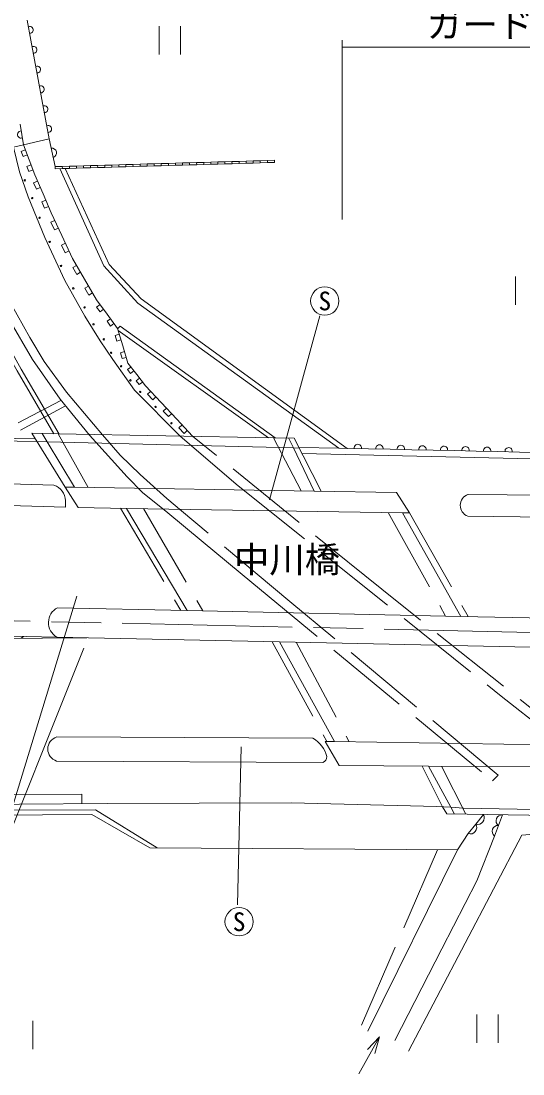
# Model space of a CAD drawing. Units: millimetres, scale not verified. Extents: x 40000 to 680000, y 20000 to 380000.
# Drawn here: x 303914 to 339336, y 267027 to 341294 of the extents above; entities that cross this region are included whole.
import ezdxf
from ezdxf.enums import TextEntityAlignment as Align

# ---------------------------------------------------------------- set-up
doc = ezdxf.new("R2010")
doc.units = ezdxf.units.MM
doc.header["$LTSCALE"] = 1000
doc.linetypes.add('CHAIN', pattern=[18.5, 12, -1.5, 3.5, -1.5])
doc.linetypes.add('DASHED', pattern=[7.5, 6, -1.5])
for name, color, linetype, lineweight in [('M-BGD', 7, 'Continuous', 13), ('M-BGD-EXST', 7, 'Continuous', 13), ('M-BMK', 2, 'CHAIN', 13), ('M-BMK-HTXT', 7, 'Continuous', 13), ('M-STR-HTXT', 7, 'Continuous', 13), ('M-STR-STR1', 1, 'Continuous', 13), ('M-STR-STRC', 7, 'Continuous', 13), ('M-STR-STRD', 7, 'Continuous', 13)]:
    doc.layers.add(name, color=color, linetype=linetype, lineweight=lineweight)
doc.styles.add('ＭＳ ゴシック', font='')
doc.styles.get('ＭＳ ゴシック').set_extended_font_data('MS Gothic')

msp = doc.modelspace()

# ---------------------------------------------------------------- linework, layer by layer
at = {"layer": 'M-BGD'}
for p, q in [((304604, 339958), (304344, 341354)), ((304864, 338562), (304604, 339958)), ((305124, 337166), (304864, 338562)), ((305384, 335770), (305124, 337166)), ((305644, 334374), (305384, 335770)), ((305904, 332978), (305644, 334374)), ((303851, 334029), (304080, 332563)), ((306324, 331026), (305904, 332978)), ((304080, 332563), (304479, 331504)), ((304479, 331504), (304878, 330444)), ((313810, 331241), (313311, 331227)), ((314309, 331255), (313810, 331241)), ((313810, 331241), (313814, 331091)), ((314808, 331270), (314309, 331255)), ((314309, 331255), (314313, 331105)), ((315307, 331284), (314808, 331270)), ((314808, 331270), (314812, 331120)), ((315806, 331298), (315307, 331284)), ((315307, 331284), (315311, 331134)), ((316305, 331313), (315806, 331298)), ((315806, 331298), (315810, 331148)), ((316804, 331327), (316305, 331313)), ((316305, 331313), (316309, 331163)), ((317303, 331341), (316804, 331327)), ((316804, 331327), (316808, 331177)), ((317802, 331356), (317303, 331341)), ((317303, 331341), (317307, 331191)), ((318301, 331370), (317802, 331356)), ((317802, 331356), (317807, 331206)), ((318800, 331384), (318301, 331370)), ((318301, 331370), (318306, 331220)), ((318805, 331235), (318306, 331220)), ((319299, 331399), (318800, 331384)), ((318800, 331384), (318805, 331235)), ((319304, 331249), (318805, 331235)), ((319798, 331413), (319299, 331399)), ((319299, 331399), (319304, 331249)), ((319803, 331263), (319304, 331249)), ((320297, 331427), (319798, 331413)), ((319798, 331413), (319803, 331263)), ((320302, 331278), (319803, 331263)), ((320796, 331442), (320297, 331427)), ((320297, 331427), (320302, 331278)), ((320801, 331292), (320302, 331278)), ((321296, 331456), (320796, 331442)), ((320796, 331442), (320801, 331292)), ((321300, 331306), (320801, 331292)), ((321795, 331471), (321296, 331456)), ((321296, 331456), (321300, 331306)), ((321799, 331321), (321300, 331306)), ((321795, 331471), (321799, 331321)), ((306823, 331040), (306324, 331026)), ((306324, 331026), (306329, 330876)), ((306828, 330890), (306329, 330876)), ((307322, 331054), (306823, 331040)), ((306823, 331040), (306828, 330890)), ((307327, 330905), (306828, 330890)), ((307821, 331069), (307322, 331054)), ((307322, 331054), (307327, 330905)), ((307826, 330919), (307327, 330905)), ((308320, 331083), (307821, 331069)), ((307821, 331069), (307826, 330919)), ((308325, 330933), (307826, 330919)), ((308819, 331098), (308320, 331083)), ((308320, 331083), (308325, 330933)), ((308824, 330948), (308325, 330933)), ((309319, 331112), (308819, 331098)), ((308819, 331098), (308824, 330948)), ((309323, 330962), (308824, 330948)), ((309818, 331126), (309319, 331112)), ((309319, 331112), (309323, 330962)), ((309822, 330976), (309323, 330962)), ((310317, 331141), (309818, 331126)), ((309818, 331126), (309822, 330976)), ((310321, 330991), (309822, 330976)), ((310816, 331155), (310317, 331141)), ((310317, 331141), (310321, 330991)), ((310820, 331005), (310321, 330991)), ((311315, 331169), (310816, 331155)), ((310816, 331155), (310820, 331005)), ((311319, 331019), (310820, 331005)), ((311814, 331184), (311315, 331169)), ((311315, 331169), (311319, 331019)), ((311818, 331034), (311319, 331019)), ((312313, 331198), (311814, 331184)), ((311814, 331184), (311818, 331034)), ((312317, 331048), (311818, 331034)), ((312812, 331212), (312313, 331198)), ((312313, 331198), (312317, 331048)), ((312816, 331062), (312317, 331048)), ((313311, 331227), (312812, 331212)), ((312812, 331212), (312816, 331062)), ((313315, 331077), (312816, 331062)), ((313311, 331227), (313315, 331077)), ((313814, 331091), (313315, 331077)), ((314313, 331105), (313814, 331091)), ((314812, 331120), (314313, 331105)), ((315311, 331134), (314812, 331120)), ((315810, 331148), (315311, 331134)), ((316309, 331163), (315810, 331148)), ((316808, 331177), (316309, 331163)), ((317307, 331191), (316808, 331177)), ((317807, 331206), (317307, 331191)), ((318306, 331220), (317807, 331206)), ((304878, 330444), (305463, 329107)), ((305463, 329107), (306048, 327770)), ((306048, 327770), (306800, 326159)), ((306800, 326159), (307552, 324547)), ((307552, 324547), (308399, 323091)), ((308399, 323091), (309247, 321635)), ((309247, 321635), (309983, 320627)), ((309983, 320627), (310719, 319619)), ((310719, 319619), (311090, 318388)), ((310768, 319456), (321368, 311908)), ((311090, 318388), (311461, 317157)), ((311461, 317157), (312077, 316362)), ((312077, 316362), (312692, 315566)), ((312692, 315566), (313799, 314385)), ((313799, 314385), (314906, 313205)), ((314906, 313205), (316013, 312025)), ((304670, 312219), (306537, 312167)), ((306537, 312167), (321742, 311901)), ((305747, 311615), (305035, 311632)), ((323189, 311882), (321742, 311901)), ((323551, 311171), (323134, 311181)), ((361935, 309939), (323749, 310782)), ((326352, 311170), (326922, 311154)), ((328442, 311122), (326922, 311154)), ((329962, 311089), (328442, 311122)), ((331483, 311057), (329962, 311089)), ((333003, 311024), (331483, 311057)), ((334523, 310992), (333003, 311024)), ((336044, 310960), (334523, 310992)), ((337564, 310927), (336044, 310960)), ((339084, 310895), (337564, 310927)), ((340605, 310863), (339084, 310895)), ((306238, 308560), (290114, 308992)), ((307039, 308417), (307942, 306973)), ((307678, 308407), (307039, 308417)), ((330406, 308050), (324597, 308141)), ((331340, 306605), (330406, 308050)), ((377085, 307416), (335458, 307906)), ((290073, 307463), (307046, 307008)), ((307058, 307466), (307046, 307008)), ((311361, 306919), (307942, 306973)), ((331340, 306605), (330838, 306613)), ((335439, 306366), (377067, 305877)), ((324516, 290702), (306431, 290795)), ((326044, 290465), (325376, 290475)), ((325376, 290475), (326356, 288788)), ((306422, 289095), (325212, 288998)), ((332666, 288745), (326356, 288788)), ((308205, 286761), (308196, 286084)), ((336545, 285325), (336006, 284652)), ((337604, 284557), (337881, 285304)), ((336006, 284652), (335467, 283980)), ((337328, 283810), (337604, 284557)), ((335467, 283980), (334718, 282837)), ((328381, 270048), (334718, 282837)), ((329204, 269653), (327753, 267027)), ((329204, 269653), (328361, 268748)), ((329204, 269653), (328886, 268458))]:
    msp.add_line(p, q, dxfattribs=at)
at = {"layer": 'M-BGD', "linetype": 'DASHED'}
for p, q in [((303711, 312950), (306729, 314538)), ((307050, 314148), (303874, 312443)), ((307039, 308417), (304670, 312219)), ((305747, 311615), (305396, 312199)), ((308644, 308392), (306537, 312167)), ((323681, 308155), (321742, 311901)), ((323134, 311181), (322794, 311887)), ((325098, 308133), (323189, 311882)), ((310927, 306926), (315191, 299725)), ((312546, 306900), (316739, 299691)), ((329831, 306629), (333879, 299322)), ((331340, 306605), (335463, 299288)), ((321635, 297515), (325491, 290474)), ((323323, 297479), (327078, 290449)), ((333660, 285873), (332213, 288748)), ((335298, 285345), (333588, 288738)), ((334510, 285358), (334250, 285834)), ((333308, 282846), (327810, 270170))]:
    msp.add_line(p, q, dxfattribs=at)
at = {"layer": 'M-BGD'}
for points in [[(301825, 342715), (303379, 332404), (305904, 332978)], [(303379, 332404), (303810, 330658), (304414, 328885), (305584, 326037), (307005, 322993), (308406, 320468), (309509, 318749), (310400, 317412), (311928, 315269), (315153, 312005)], [(304346, 331857), (304065, 331751), (303933, 332104), (304213, 332210)], [(297592, 331666), (298398, 331776), (298907, 330030), (299928, 327224), (301320, 323845), (303051, 320292), (304731, 317426), (306663, 314619), (308746, 312090)], [(309655, 312114), (307113, 315126), (305539, 317289), (304535, 318984), (303186, 321372), (301819, 324347), (300383, 327911), (298982, 331951)], [(304745, 330797), (304464, 330691), (304331, 331045), (304612, 331150)], [(306654, 330885), (309759, 324036), (312167, 321393), (326352, 311170), (323534, 311204)], [(326922, 311154), (312393, 321701), (310127, 324124), (307030, 330896)], [(305268, 329552), (304993, 329432), (304798, 329878), (305073, 329998)], [(305853, 328216), (305578, 328095), (305383, 328541), (305658, 328661)], [(306549, 326696), (306277, 326569), (306027, 327106), (306298, 327233)], [(307301, 325084), (307029, 324957), (306778, 325495), (307050, 325621)], [(308117, 323576), (307857, 323425), (307575, 323911), (307834, 324062)], [(308964, 322120), (308705, 321969), (308422, 322455), (308682, 322606)], [(306222, 312176), (303643, 316631), (301137, 320922), (301473, 321120), (303916, 316750), (306601, 312166)], [(309737, 320963), (309495, 320786), (309250, 321122), (309492, 321299)], [(310473, 319955), (310231, 319778), (309986, 320114), (310228, 320291)], [(321853, 311900), (310909, 319775), (310730, 319581)], [(310966, 318798), (310679, 318712), (310555, 319122), (310843, 319209)], [(311338, 317568), (311050, 317481), (310927, 317891), (311214, 317978)], [(311872, 316627), (311634, 316443), (311429, 316708), (311667, 316892)], [(312487, 315831), (312250, 315647), (312045, 315913), (312282, 316096)], [(313430, 314779), (313211, 314574), (312842, 314967), (313061, 315172)], [(314537, 313599), (314318, 313393), (313949, 313787), (314168, 313992)], [(315644, 312418), (315425, 312213), (315056, 312607), (315275, 312812)], [(225603, 311629), (230232, 311530), (237372, 311745), (248278, 312271), (259133, 312457), (271395, 312296), (278443, 312091), (292503, 311847), (305035, 311632)], [(225617, 311829), (230231, 311730), (237365, 311945), (248271, 312471), (259132, 312657), (271399, 312496), (278447, 312291), (292507, 312047), (304909, 311835)], [(184035, 277300), (189309, 278469), (196825, 280094), (205560, 281657), (210522, 282426), (216601, 283245), (223524, 283989), (229703, 284461), (238735, 285056), (247519, 285528), (257717, 285776), (266402, 285974), (281910, 285999), (297592, 285999), (309999, 286098), (322976, 286148), (333249, 285900), (334250, 285834)], [(189352, 278108), (198933, 279936), (207935, 281512), (216573, 282695), (226312, 283714), (234279, 284239), (242600, 284803), (250607, 285158), (259230, 285407), (268785, 285499), (277146, 285499), (289103, 285578), (299498, 285643), (309171, 285656), (313518, 282966)], [(334718, 282837), (313013, 282969), (308917, 285326), (256788, 284984)], [(352321, 285027), (348398, 285039), (348398, 285134), (333965, 285367), (333660, 285873)], [(337328, 283810), (336082, 280643), (333606, 275843), (330305, 269383)], [(331254, 268624), (339254, 283867), (340080, 283929), (345127, 280011), (360842, 267251)]]:
    msp.add_lwpolyline(points, dxfattribs=at)
at = {"layer": 'M-BGD', "linetype": 'DASHED'}
for points in [[(308746, 312090), (311407, 309156), (312511, 308026), (314125, 306734), (316756, 304547), (320190, 301697), (337183, 287701)], [(337183, 287701), (337575, 288106), (322874, 300361), (315233, 306750), (314212, 307628), (312322, 309303), (310899, 310678), (309655, 312114)], [(315153, 312005), (319232, 308514), (337790, 293678), (348763, 285038)], [(349711, 285035), (329366, 301213), (316013, 312025)], [(308205, 286761), (279698, 286529), (265511, 286500), (254554, 286442), (246148, 286079), (239331, 285804)]]:
    msp.add_lwpolyline(points, dxfattribs=at)
at = {"layer": 'M-BGD'}
for centre in [(304174, 330062), (304706, 328804), (305223, 327419), (305936, 325713), (306734, 324021), (307601, 322440), (308398, 321098), (309027, 319909), (309754, 318846), (310272, 317895), (310971, 316944), (311629, 315951), (312328, 315140), (313405, 314077), (314524, 312930)]:
    msp.add_circle(centre, 50, dxfattribs=at)
for centre, radius, start, end in [((304530, 340666), 243, 267.09043, 114.01101), ((304790, 339270), 243, 267.0912, 114.00981), ((305050, 337874), 243, 267.0912, 114.00981), ((305310, 336478), 243, 267.0912, 114.00981), ((305570, 335082), 243, 267.08888, 114.00974), ((303918, 333289), 252, 87.89073, 289.92404), ((305830, 333686), 243, 267.08888, 114.00974), ((306080, 331995), 335, 288.08341, 96.20806), ((327683, 311181), 257, 349.16344, 188.39486), ((329203, 311148), 257, 349.16156, 188.39674), ((330723, 311116), 257, 349.16344, 188.39486), ((332244, 311084), 257, 349.16344, 188.39486), ((333764, 311051), 257, 349.16344, 188.39486), ((335284, 311019), 257, 349.16344, 188.39486), ((336805, 310986), 257, 349.16344, 188.39486), ((338325, 310954), 257, 349.16344, 188.39486), ((305815, 307388), 1246, 3.57298, 70.12676), ((335733, 307132), 821, 109.60881, 249.04433), ((306688, 289944), 889, 106.82286, 252.58733), ((323426, 288844), 2154, 15.57583, 59.62125), ((325059, 289414), 442, 290.1288, 1.10072), ((336151, 285089), 460, 251.61541, 30.94377), ((337850, 284891), 414, 85.6539, 233.65784), ((335612, 284416), 460, 251.61424, 30.94307), ((337573, 284144), 414, 85.6534, 233.65884)]:
    msp.add_arc(centre, radius, start, end, dxfattribs=at)
at = {"layer": 'M-BGD-EXST'}
for p, q in [((313658, 340944), (313658, 338944)), ((315158, 340944), (315158, 338944)), ((338810, 323267), (338810, 321267)), ((324994, 320509), (321443, 307529)), ((319439, 290090), (319186, 278962)), ((336083, 271221), (336083, 269221)), ((337583, 271221), (337583, 269221)), ((304746, 270769), (304746, 268769))]:
    msp.add_line(p, q, dxfattribs=at)
msp.add_lwpolyline([(307859, 300723), (301476, 279945), (308353, 297060)], dxfattribs=at)
for centre in [(325350, 321549), (319303, 277766)]:
    msp.add_circle(centre, 1000, dxfattribs=at)
at = {"layer": 'M-BMK'}
msp.add_line((274066, 299640), (373071, 297432), dxfattribs=at)
at = {"layer": 'M-STR-HTXT'}
for p, q in [((326569, 327303), (326569, 339948)), ((360666, 339448), (326569, 339448))]:
    msp.add_line(p, q, dxfattribs=at)
at = {"layer": 'M-STR-STR1'}
for p, q in [((323134, 311181), (305747, 311615)), ((307678, 308407), (305747, 311615)), ((324597, 308141), (323134, 311181)), ((324597, 308141), (307678, 308407)), ((315643, 299715), (311361, 306919)), ((330838, 306613), (311361, 306919)), ((334945, 299299), (330838, 306613)), ((334945, 299299), (315643, 299715)), ((326044, 290465), (322162, 297504)), ((341701, 297083), (322162, 297504)), ((345672, 290159), (326044, 290465)), ((349839, 288627), (332666, 288745)), ((334250, 285834), (332666, 288745))]:
    msp.add_line(p, q, dxfattribs=at)
msp.add_lwpolyline([(334250, 285834), (335135, 285776), (351502, 285468)], dxfattribs=at)
at = {"layer": 'M-STR-STRC'}
for p, q in [((303208, 297901), (306431, 297843)), ((304080, 297885), (303932, 297754)), ((281746, 297544), (308545, 297797))]:
    msp.add_line(p, q, dxfattribs=at)
at = {"layer": 'M-STR-STRD'}
for p, q in [((315643, 299715), (306475, 299913)), ((378428, 298362), (334945, 299299)), ((322162, 297504), (306431, 297843))]:
    msp.add_line(p, q, dxfattribs=at)
msp.add_arc((307039, 298865), 1190, 118.31427, 239.21767, dxfattribs=at)

# ---------------------------------------------------------------- texts
at = {"layer": 'M-BGD-EXST', "style": 'ＭＳ ゴシック'}
for p in [(325350, 321549), (319303, 277766)]:
    msp.add_text('S', height=1320, dxfattribs=at).set_placement(p, align=Align.MIDDLE_CENTER)
at = {"layer": 'M-BMK-HTXT', "style": 'ＭＳ ゴシック'}
msp.add_text('中川橋', height=1833, dxfattribs=at).set_placement((322686, 303317), align=Align.MIDDLE_CENTER)
at = {"layer": 'M-STR-HTXT', "style": 'ＭＳ ゴシック'}
msp.add_text('ガードパイプL=32.0', height=1833, dxfattribs=at).set_placement((343808, 341050), align=Align.MIDDLE_CENTER)

doc.saveas('drawing.dxf')
